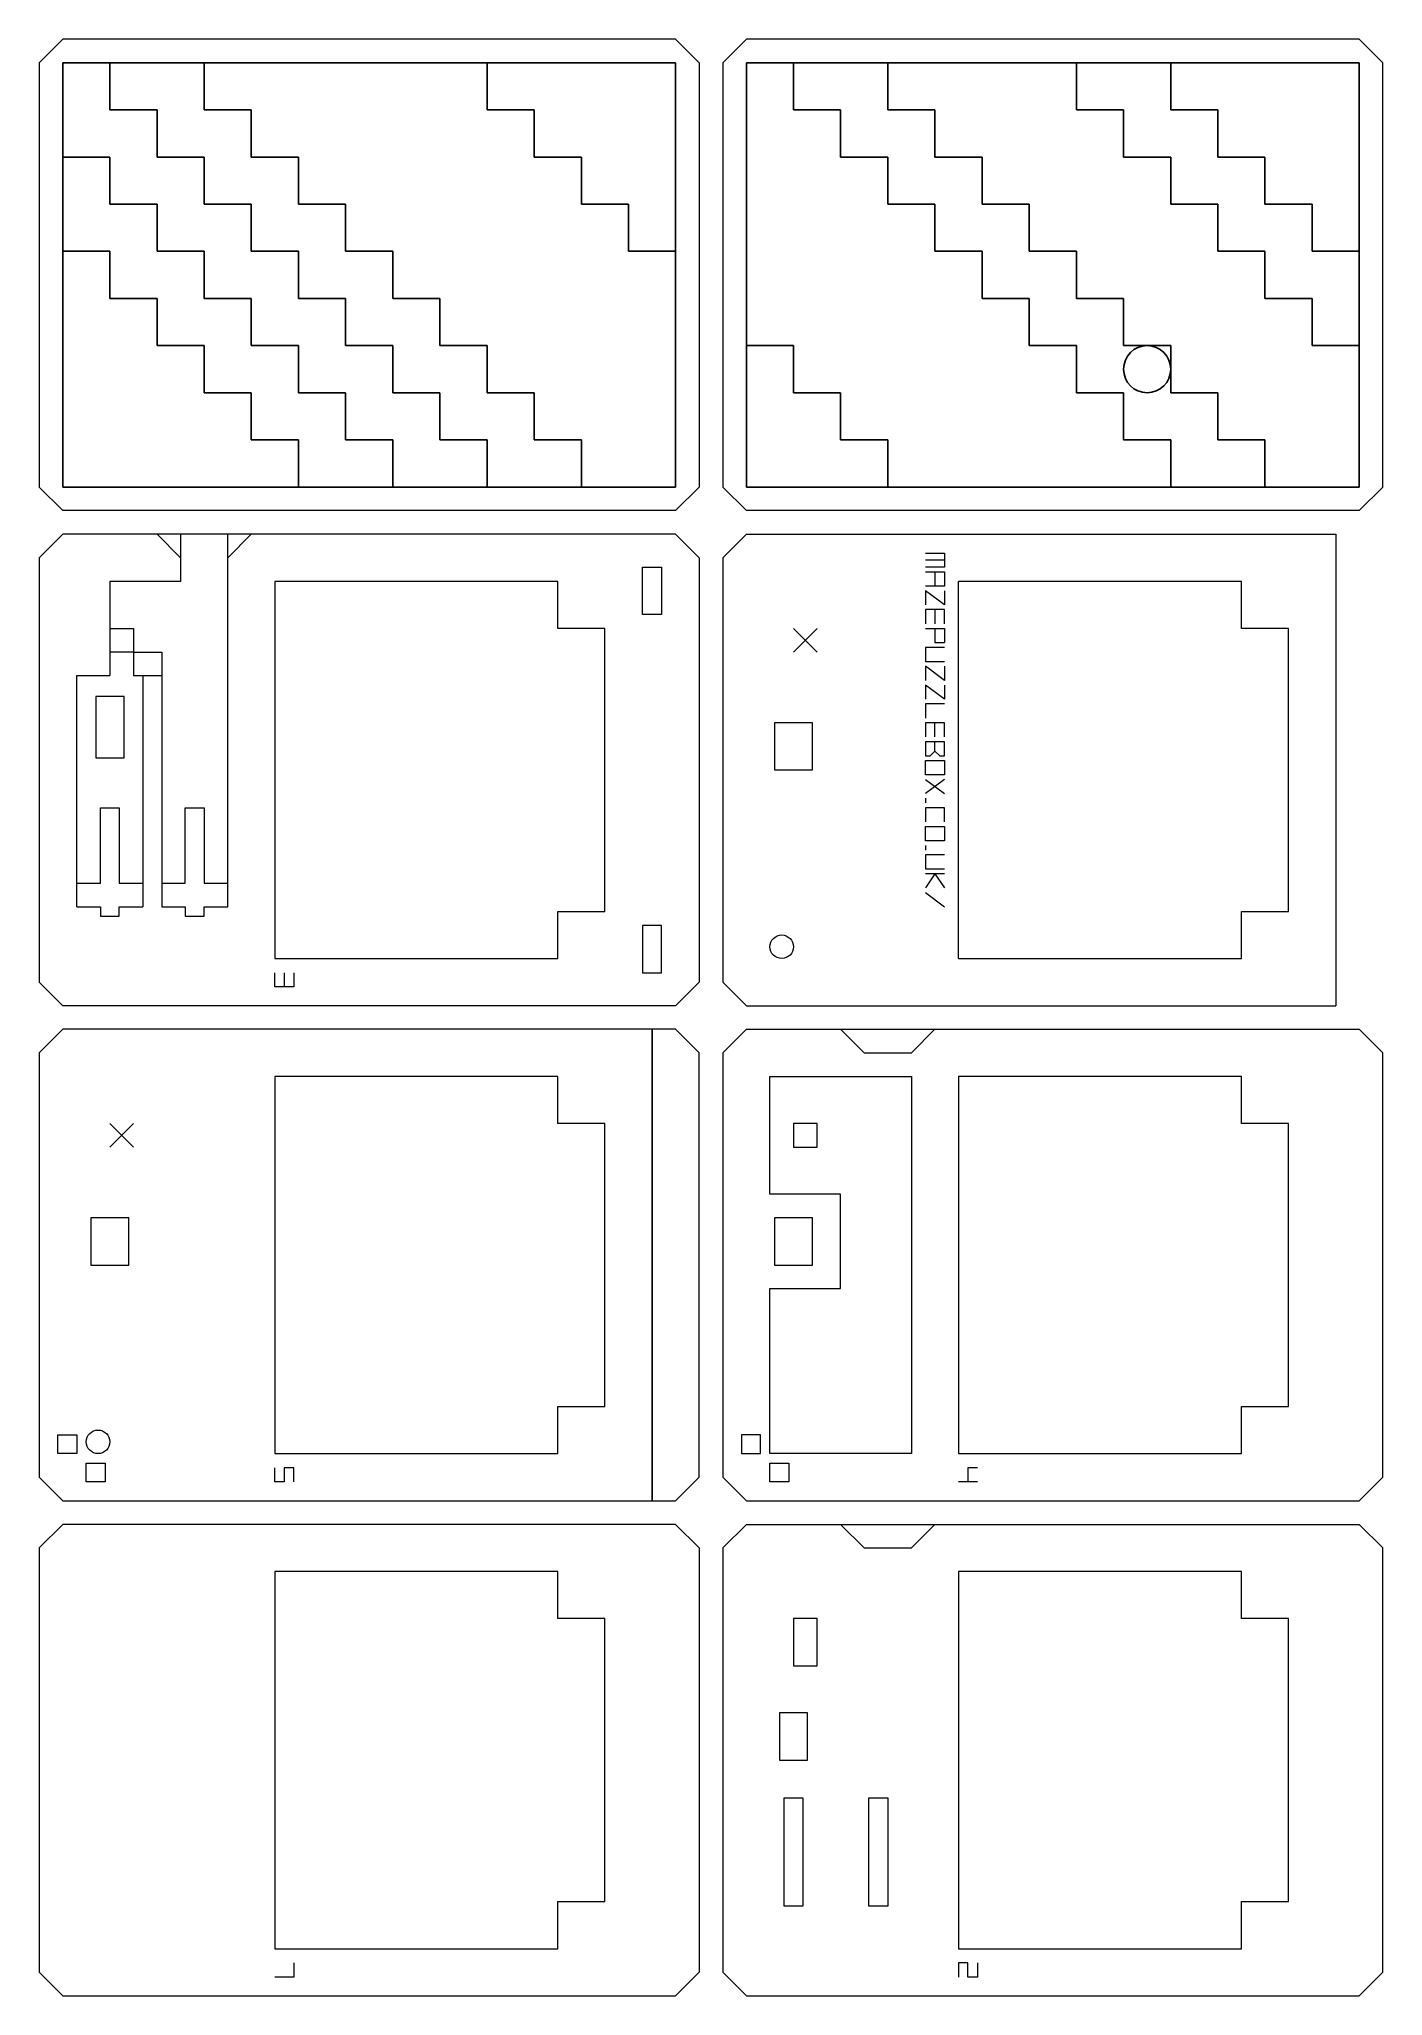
# Model space of a CAD drawing. Header units: millimetres. Extents: x 0 to 285, y 0 to 415.
import ezdxf

# ---------------------------------------------------------------- set-up
doc = ezdxf.new("R2010")
doc.units = ezdxf.units.MM
for name, color, linetype, lineweight, true_color in [('cuts', 7, 'Continuous', 0, 0xffffff), ('etch', 5, 'Continuous', 5, 0x0000ff), ('patterns', 3, 'Continuous', 0, 0x00ff00)]:
    doc.layers.add(name, color=color, linetype=linetype, lineweight=lineweight, true_color=true_color)

msp = doc.modelspace()

# ---------------------------------------------------------------- linework, layer by layer
at = {"layer": 'cuts', "color": 7, "true_color": 0xffffff}
for p, q in [((0, 410), (5, 415)), ((135, 415), (5, 415)), ((135, 415), (140, 410)), ((150, 415), (145, 410)), ((280, 415), (150, 415)), ((280, 415), (285, 410)), ((0, 410), (0, 320)), ((140, 410), (140, 320)), ((145, 410), (145, 320)), ((285, 320), (285, 410)), ((0, 320), (5, 315)), ((135, 315), (140, 320)), ((145, 320), (150, 315)), ((285, 320), (280, 315)), ((135, 315), (5, 315)), ((280, 315), (150, 315)), ((0, 305), (5, 310)), ((135, 310), (5, 310)), ((25, 310), (30, 305)), ((30, 310), (30, 300)), ((40, 305), (45, 310)), ((40, 231), (40, 310)), ((135, 310), (140, 305)), ((145, 305), (150, 310)), ((150, 310), (275, 310)), ((275, 310), (275, 210)), ((0, 305), (0, 215)), ((128, 303), (132, 303)), ((128, 293), (128, 303)), ((132, 303), (132, 293)), ((140, 305), (140, 215)), ((145, 305), (145, 215)), ((15, 300), (15, 280)), ((30, 300), (15, 300)), ((50, 300), (50, 220)), ((110, 300), (50, 300)), ((110, 290), (110, 300)), ((195, 220), (195, 300)), ((255, 300), (195, 300)), ((255, 290), (255, 300)), ((132, 293), (128, 293)), ((15, 290), (20, 290)), ((20, 290), (20, 280)), ((120, 290), (110, 290)), ((120, 230), (120, 290)), ((265, 290), (255, 290)), ((265, 230), (265, 290)), ((20, 285), (15, 285)), ((20, 285), (26, 285)), ((26, 285), (26, 231)), ((8, 231), (8, 280)), ((8, 280), (15, 280)), ((20, 280), (26, 280)), ((22, 280), (22, 231)), ((12, 275.55), (12, 262.55)), ((18, 275.55), (12, 275.55)), ((18, 262.55), (18, 275.55)), ((156, 270), (156, 260)), ((164, 270), (156, 270)), ((164, 260), (164, 270)), ((12, 262.55), (18, 262.55)), ((156, 260), (164, 260)), ((13, 236), (13, 252)), ((13, 252), (17, 252)), ((17, 252), (17, 236)), ((31, 236), (31, 252)), ((31, 252), (35, 252)), ((35, 252), (35, 236)), ((8, 236), (13, 236)), ((17, 236), (22, 236)), ((26, 236), (31, 236)), ((35, 236), (40, 236)), ((8, 231), (13, 231)), ((13, 231), (13, 229)), ((13, 229), (17, 229)), ((17, 229), (17, 231)), ((17, 231), (22, 231)), ((26, 231), (31, 231)), ((31, 231), (31, 229)), ((31, 229), (35, 229)), ((35, 229), (35, 231)), ((35, 231), (40, 231)), ((110, 220), (110, 230)), ((110, 230), (120, 230)), ((255, 220), (255, 230)), ((255, 230), (265, 230)), ((132, 227), (128, 227)), ((128, 227), (128, 217)), ((132, 217), (132, 227)), ((50, 220), (110, 220)), ((195, 220), (255, 220)), ((128, 217), (132, 217)), ((0, 215), (5, 210)), ((140, 215), (135, 210)), ((145, 215), (150, 210)), ((135, 210), (5, 210)), ((150, 210), (275, 210)), ((5, 205), (0, 200)), ((135, 205), (5, 205)), ((135, 205), (140, 200)), ((145, 200), (150, 205)), ((150, 205), (280, 205)), ((170, 205), (175, 200)), ((185, 200), (190, 205)), ((285, 200), (280, 205)), ((0, 200), (0, 110)), ((140, 110), (140, 200)), ((145, 200), (145, 110)), ((175, 200), (185, 200)), ((285, 110), (285, 200)), ((50, 195), (50, 115)), ((110, 195), (50, 195)), ((110, 185), (110, 195)), ((195, 195), (195, 115)), ((255, 195), (195, 195)), ((255, 185), (255, 195)), ((120, 185), (110, 185)), ((120, 125), (120, 185)), ((165, 185), (160, 185)), ((160, 185), (160, 180)), ((165, 180), (165, 185)), ((265, 185), (255, 185)), ((265, 125), (265, 185)), ((160, 180), (165, 180)), ((11, 165), (11, 155)), ((19, 165), (11, 165)), ((19, 155), (19, 165)), ((156, 165), (156, 155)), ((164, 165), (156, 165)), ((164, 155), (164, 165)), ((11, 155), (19, 155)), ((156, 155), (164, 155)), ((110, 115), (110, 125)), ((110, 125), (120, 125)), ((255, 115), (255, 125)), ((255, 125), (265, 125)), ((4, 119), (8, 119)), ((4, 115), (4, 119)), ((8, 119), (8, 115)), ((8, 115), (4, 115)), ((10, 113), (14, 113)), ((10, 109), (10, 113)), ((14, 113), (14, 109)), ((50, 115), (110, 115)), ((195, 115), (255, 115)), ((0, 110), (5, 105)), ((14, 109), (10, 109)), ((140, 110), (135, 105)), ((145, 110), (150, 105)), ((280, 105), (285, 110)), ((5, 105), (135, 105)), ((150, 105), (280, 105)), ((0, 95), (5, 100)), ((135, 100), (5, 100)), ((135, 100), (140, 95)), ((145, 95), (150, 100)), ((150, 100), (280, 100)), ((170, 100), (175, 95)), ((185, 95), (190, 100)), ((280, 100), (285, 95)), ((0, 95), (0, 5)), ((140, 95), (140, 5)), ((145, 95), (145, 5)), ((175, 95), (185, 95)), ((285, 5), (285, 95)), ((50, 90), (50, 10)), ((110, 90), (50, 90)), ((110, 80), (110, 90)), ((195, 90), (195, 10)), ((255, 90), (195, 90)), ((255, 80), (255, 90)), ((120, 80), (110, 80)), ((120, 20), (120, 80)), ((265, 80), (255, 80)), ((265, 80), (255, 80)), ((265, 20), (265, 80)), ((157, 60), (157, 50)), ((163, 60), (157, 60)), ((163, 50), (163, 60)), ((157, 50), (163, 50)), ((110, 10), (110, 20)), ((110, 20), (120, 20)), ((255, 10), (255, 20)), ((255, 20), (265, 20)), ((50, 10), (110, 10)), ((195, 10), (255, 10)), ((5, 0), (0, 5)), ((135, 0), (140, 5)), ((150, 0), (145, 5)), ((280, 0), (285, 5)), ((285, 5), (285, 5)), ((5, 0), (135, 0)), ((150, 0), (280, 0))]:
    msp.add_line(p, q, dxfattribs=at)
at = {"layer": 'etch', "color": 3, "true_color": 0x00ff00}
for points in [[(54, 217), (54, 214), (50, 214), (50, 217)], [(52, 217), (52, 214)], [(54, 109), (54, 112), (52, 112), (52, 109), (50, 109), (50, 112)], [(199, 109), (195, 109)], [(199, 112), (197, 112), (197, 109)], [(54, 7), (54, 4), (50, 4)], [(199, 7), (199, 4), (197, 4), (197, 7), (195, 7), (195, 4)]]:
    msp.add_lwpolyline(points, dxfattribs=at)
at = {"layer": 'etch', "color": 5, "true_color": 0x0000ff}
for points in [[(155, 195), (185, 195), (185, 115), (155, 115), (155, 150), (170, 150), (170, 170), (155, 170), (155, 195)], [(153, 115), (153, 119), (149, 119), (149, 115), (153, 115)], [(155, 113), (159, 113), (159, 109), (155, 109), (155, 113)], [(160, 80), (160, 70), (165, 70), (165, 80), (160, 80)], [(158, 19), (158, 42), (162, 42), (162, 19), (158, 19)], [(176, 19), (176, 42), (180, 42), (180, 19), (176, 19)]]:
    msp.add_lwpolyline(points, dxfattribs=at)
at = {"layer": 'patterns', "color": 3, "linetype": 'Continuous', "lineweight": -3, "true_color": 0x00ff00}
for p, q in [((5, 320), (5, 410)), ((5, 410), (135, 410)), ((15, 406), (15, 410)), ((15, 410), (15, 400)), ((35, 406), (35, 410)), ((35, 410), (35, 400)), ((95, 410), (95, 400)), ((135, 410), (135, 320)), ((150, 320), (150, 410)), ((150, 410), (280, 410)), ((160, 406), (160, 410)), ((160, 410), (160, 400)), ((180, 406), (180, 410)), ((180, 410), (180, 400)), ((220, 400), (220, 410)), ((240, 410), (240, 400)), ((280, 410), (280, 320)), ((15, 400), (25, 400)), ((25, 400), (25, 390)), ((35, 400), (45, 400)), ((45, 400), (45, 390)), ((95, 400), (105, 400)), ((105, 400), (105, 390)), ((160, 400), (170, 400)), ((170, 400), (170, 390)), ((180, 400), (190, 400)), ((190, 400), (190, 390)), ((220, 400), (230, 400)), ((230, 400), (230, 390)), ((240, 400), (250, 400)), ((250, 400), (250, 390)), ((5, 390), (15, 390)), ((15, 390), (15, 380)), ((25, 390), (35, 390)), ((35, 390), (35, 380)), ((45, 390), (55, 390)), ((55, 390), (55, 380)), ((105, 390), (115, 390)), ((115, 390), (115, 380)), ((170, 390), (180, 390)), ((180, 390), (180, 380)), ((190, 390), (200, 390)), ((200, 390), (200, 380)), ((230, 390), (240, 390)), ((240, 390), (240, 380)), ((250, 390), (260, 390)), ((260, 390), (260, 380)), ((15, 380), (25, 380)), ((25, 380), (25, 370)), ((35, 380), (45, 380)), ((45, 380), (45, 370)), ((55, 380), (65, 380)), ((65, 380), (65, 370)), ((115, 380), (125, 380)), ((125, 380), (125, 370)), ((180, 380), (190, 380)), ((190, 380), (190, 370)), ((200, 380), (210, 380)), ((210, 380), (210, 370)), ((240, 380), (250, 380)), ((250, 380), (250, 370)), ((260, 380), (270, 380)), ((270, 380), (270, 370)), ((5, 370), (15, 370)), ((15, 370), (15, 360)), ((25, 370), (35, 370)), ((35, 370), (35, 360)), ((45, 370), (55, 370)), ((55, 370), (55, 360)), ((65, 370), (75, 370)), ((75, 370), (75, 360)), ((125, 370), (135, 370)), ((190, 370), (200, 370)), ((200, 370), (200, 360)), ((210, 370), (220, 370)), ((220, 370), (220, 360)), ((250, 370), (260, 370)), ((260, 370), (260, 360)), ((270, 370), (280, 370)), ((15, 360), (25, 360)), ((25, 360), (25, 350)), ((35, 360), (45, 360)), ((45, 360), (45, 350)), ((55, 360), (65, 360)), ((65, 360), (65, 350)), ((75, 360), (85, 360)), ((85, 360), (85, 350)), ((200, 360), (210, 360)), ((210, 360), (210, 350)), ((220, 360), (230, 360)), ((230, 360), (230, 350)), ((260, 360), (270, 360)), ((270, 360), (270, 350)), ((25, 350), (35, 350)), ((35, 350), (35, 340)), ((45, 350), (55, 350)), ((55, 350), (55, 340)), ((65, 350), (75, 350)), ((75, 350), (75, 340)), ((85, 350), (95, 350)), ((95, 350), (95, 340)), ((150, 350), (160, 350)), ((160, 350), (160, 340)), ((210, 350), (220, 350)), ((220, 350), (220, 340)), ((230, 350), (240, 350)), ((240, 350), (240, 340)), ((270, 350), (280, 350)), ((35, 340), (45, 340)), ((45, 340), (45, 330)), ((55, 340), (65, 340)), ((65, 340), (65, 330)), ((75, 340), (85, 340)), ((85, 340), (85, 330)), ((95, 340), (105, 340)), ((105, 340), (105, 330)), ((160, 340), (170, 340)), ((170, 340), (170, 330)), ((220, 340), (230, 340)), ((230, 340), (230, 330)), ((240, 340), (250, 340)), ((250, 340), (250, 330)), ((45, 330), (55, 330)), ((55, 330), (55, 320)), ((65, 330), (75, 330)), ((75, 330), (75, 320)), ((85, 330), (95, 330)), ((95, 330), (95, 320)), ((105, 330), (115, 330)), ((115, 330), (115, 320)), ((170, 330), (180, 330)), ((180, 330), (180, 320)), ((230, 330), (240, 330)), ((240, 330), (240, 320)), ((250, 330), (260, 330)), ((260, 330), (260, 320)), ((135, 320), (5, 320)), ((280, 320), (150, 320))]:
    msp.add_line(p, q, dxfattribs=at)
at = {"layer": 'patterns', "color": 3, "true_color": 0x00ff00}
for p, q in [((188, 306), (192, 306)), ((192, 304.5), (188, 304.5)), ((192, 303), (188, 303)), ((192, 306), (192, 303)), ((188, 302), (192, 302)), ((192, 299), (188, 299)), ((190, 302), (190, 299)), ((192, 302), (192, 299)), ((188, 298), (188, 295)), ((192, 295), (188, 298)), ((192, 298), (192, 295)), ((188, 294), (188, 291)), ((192, 294), (188, 294)), ((190, 294), (190, 291)), ((192, 291), (192, 294)), ((188, 290), (192, 290)), ((190, 290), (190, 287)), ((190, 287), (192, 287)), ((192, 290), (192, 287)), ((188, 286), (188, 283)), ((192, 286), (188, 286)), ((188, 283), (192, 283)), ((188, 282), (188, 279)), ((192, 279), (188, 282)), ((192, 282), (192, 279)), ((188, 278), (188, 275)), ((192, 275), (188, 278)), ((188, 274), (188, 271)), ((192, 274), (188, 274)), ((192, 278), (192, 275)), ((188, 270), (188, 267)), ((192, 270), (188, 270)), ((190, 267), (190, 270)), ((192, 267), (192, 270)), ((188, 266), (188, 263)), ((192, 266), (188, 266)), ((190, 264), (190, 266)), ((192, 263), (192, 266)), ((188, 263), (189, 263)), ((188, 259), (188, 262)), ((188, 262), (192, 262)), ((189, 263), (190, 264)), ((189.5, 263.5), (189.5, 263.5)), ((190, 264), (191, 263)), ((191, 263), (192, 263)), ((192, 262), (192, 259)), ((192, 259), (188, 259)), ((188, 258), (192, 255)), ((192, 258), (188, 255)), ((188, 254), (188, 253)), ((188, 252), (188, 249)), ((192, 252), (188, 252)), ((192, 249), (192, 252)), ((188, 245), (188, 248)), ((188, 248), (192, 248)), ((192, 245), (188, 245)), ((192, 248), (192, 245)), ((188, 244), (188, 243)), ((188, 242), (188, 239)), ((192, 242), (188, 242)), ((188, 239), (192, 239)), ((192, 238), (188, 238)), ((190, 238), (188, 235)), ((190, 238), (192, 235)), ((188, 234), (192, 231))]:
    msp.add_line(p, q, dxfattribs=at)
at = {"layer": 'patterns', "color": 3, "lineweight": -3, "true_color": 0x00ff00}
for p, q in [((160, 285), (165, 290)), ((160, 290), (165, 285)), ((130, 205), (130, 105)), ((15, 180), (20, 185)), ((15, 185), (20, 180))]:
    msp.add_line(p, q, dxfattribs=at)
at = {"layer": 'patterns', "color": 3, "linetype": 'Continuous', "lineweight": -3, "true_color": 0x00ff00}
msp.add_circle((235, 345), 5, dxfattribs=at)
at = {"layer": 'patterns', "color": 3, "true_color": 0x00ff00}
for centre in [(157.5, 222.5), (12.5, 117.5)]:
    msp.add_circle(centre, 2.5, dxfattribs=at)

doc.saveas('drawing.dxf')
